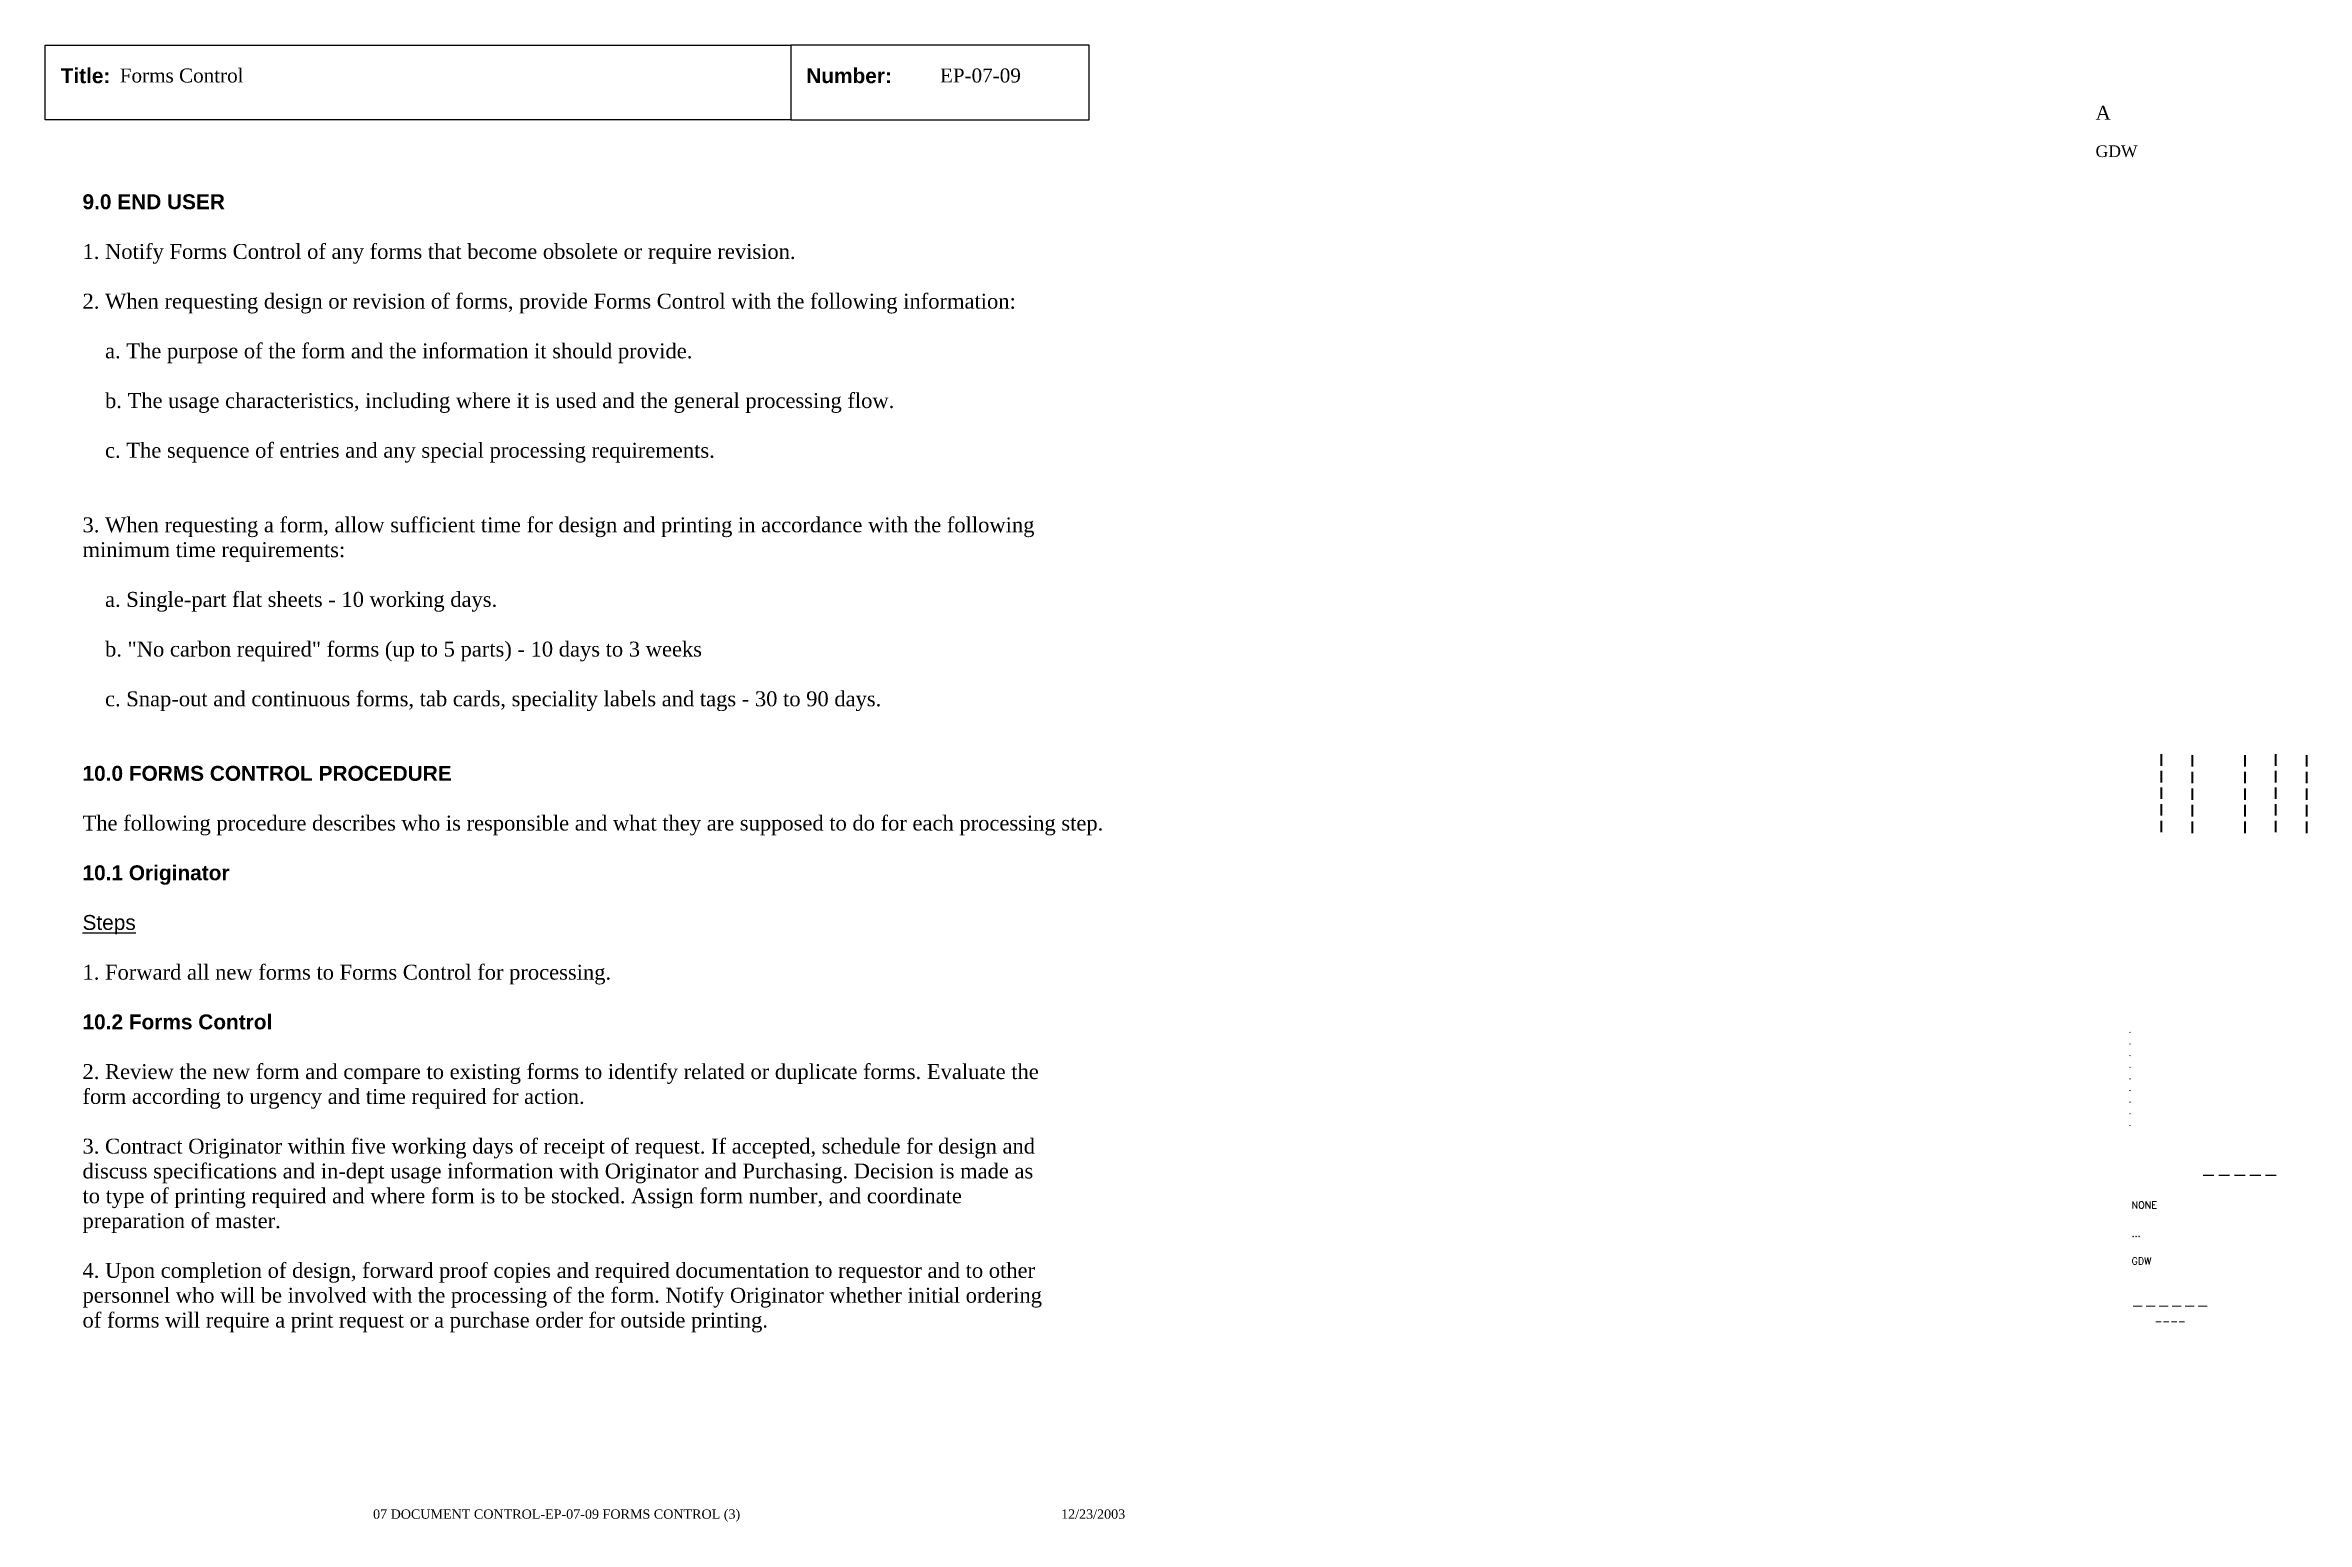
# Paper-space layout 'EP-07-09 Forms Control (3)' of a CAD drawing. Header units: inches. Extents: x 1 to 31.3, y 0.2 to 20.
import ezdxf
from ezdxf.enums import TextEntityAlignment as Align

# ---------------------------------------------------------------- set-up
doc = ezdxf.new("R2010")
doc.units = ezdxf.units.IN
doc.header["$MEASUREMENT"] = 0
doc.layers.add('TitleBlock_Attributes', color=40, linetype='Continuous', plot=False)
doc.layers.add('TitleBlock_Atts_Print', color=1, linetype='Continuous')
doc.styles.get("Standard").update_dxf_attribs({"font": 'simplex.shx'})
doc.styles.add('style1', font='TIMES.TTF')
doc.styles.add('styleAtt', font='TIMES.TTF')
doc.styles.add('TBBIGTEXT', font='complex.shx')

# ---------------------------------------------------------------- blocks, each defined once
blk = doc.blocks.new('Test1')
at = {"layer": 'TitleBlock_Attributes', "style": 'TBBIGTEXT', "width": 0.8}
for tag, p, height in [('SideLine1', (29.492, 9.408), 0.25), ('SideLine2', (29.906, 9.396), 0.25), ('SideLine3', (30.612, 9.396), 0.25), ('SideLine4', (31.026, 9.408), 0.25), ('SideLine5', (31.44, 9.396), 0.25), ('File-Layout', (28.803, 3.641), 0.125)]:
    blk.add_attdef(tag, p, '', height=height, rotation=90, dxfattribs=at)
at = {"layer": 'TitleBlock_Attributes'}
for tag, p, height in [('REV1', (28.947, 6.754), 0.0625), ('REV2', (28.947, 6.598), 0.0625), ('REV3', (28.947, 6.442), 0.0625), ('REV4', (28.947, 6.286), 0.0625), ('REV5', (28.947, 6.13), 0.0625), ('REV6', (28.947, 5.974), 0.0625), ('REV7', (28.947, 5.818), 0.0625), ('REV8', (28.947, 5.662), 0.0625), ('REV9', (28.947, 5.506), 0.0625), ('SCALE', (28.983, 4.394), 0.0938), ('INCHARGE', (28.983, 4.016), 0.0938), ('DRW', (28.983, 3.641), 0.0938)]:
    blk.add_attdef(tag, p, '', height=height, dxfattribs=at)
at = {"layer": 'TitleBlock_Attributes', "style": 'TBBIGTEXT'}
for tag, height, p in [('PROJNUM', 0.188, (30.434, 4.761)), ('DWG_NUM', 0.156, (31.168, 4.127)), ('CUSTOMER', 0.156, (29.501, 3.017)), ('LOCATION', 0.0938, (29.501, 2.835)), ('DESC_1', 0.188, (29.501, 2.412)), ('DESC_2', 0.188, (29.501, 2.1)), ('DESC_3', 0.188, (29.501, 1.787))]:
    blk.add_attdef(tag, text='', height=height, dxfattribs=at).set_placement(p, align=Align.CENTER)
at = {"layer": 'TitleBlock_Attributes'}
blk.add_attdef('DRW_DATE', text='', height=0.0938, dxfattribs=at).set_placement((31.149, 3.648), align=Align.CENTER)

psp = doc.layouts.new('EP-07-09 Forms Control (3)')

# ---------------------------------------------------------------- linework, layer by layer
for points in [[(1, 20), (11, 20), (11, 19), (1, 19)], [(11, 19), (15, 19), (15, 20), (11, 20)]]:
    psp.add_lwpolyline(points, close=True)

# ---------------------------------------------------------------- block references
ref = psp.add_blockref('Test1', (0, 0))
ref.add_attrib('CUSTOMER', '------', dxfattribs={"layer": 'TitleBlock_Attributes', "height": 0.1562, "style": 'TBBIGTEXT'}).set_placement((29.501, 3.017), align=Align.CENTER)
ref.add_attrib('LOCATION', '----', dxfattribs={"layer": 'TitleBlock_Attributes', "height": 0.0938, "style": 'TBBIGTEXT'}).set_placement((29.501, 2.835), align=Align.CENTER)
ref.add_attrib('DESC_1', 'Forms Control', (2, 19.5), dxfattribs={"layer": 'TitleBlock_Atts_Print', "height": 0.1875, "style": 'styleAtt'})
ref.add_attrib('DESC_2', 'EP-07-09', (13, 19.5), dxfattribs={"layer": 'TitleBlock_Atts_Print', "height": 0.1875, "style": 'styleAtt'})
ref.add_attrib('DESC_3', 'A', (28.5, 19), dxfattribs={"layer": 'TitleBlock_Attributes', "height": 0.188, "style": 'styleAtt'})
ref.add_attrib('PROJNUM', '-----', dxfattribs={"layer": 'TitleBlock_Attributes', "height": 0.1875, "style": 'TBBIGTEXT'}).set_placement((30.434, 4.761), align=Align.CENTER)
ref.add_attrib('DWG_NUM', 'GDW', (28.5, 18.5), dxfattribs={"layer": 'TitleBlock_Attributes', "height": 0.1562, "style": 'styleAtt'})
ref.add_attrib('DRW_DATE', '12/23/2003', dxfattribs={"layer": 'TitleBlock_Atts_Print', "height": 0.125, "style": 'styleAtt'}).set_placement((15.055, 0.232), align=Align.CENTER)
ref.add_attrib('DRW', 'GDW', (28.983, 3.641), dxfattribs={"layer": 'TitleBlock_Attributes', "height": 0.0938})
ref.add_attrib('INCHARGE', '...', (28.983, 4.016), dxfattribs={"layer": 'TitleBlock_Attributes', "height": 0.0938})
ref.add_attrib('SCALE', 'NONE', (28.983, 4.394), dxfattribs={"layer": 'TitleBlock_Attributes', "height": 0.0938})
ref.add_attrib('REV1', '.', (28.947, 6.754), dxfattribs={"layer": 'TitleBlock_Attributes', "height": 0.0625})
ref.add_attrib('REV2', '.', (28.947, 6.598), dxfattribs={"layer": 'TitleBlock_Attributes', "height": 0.0625})
ref.add_attrib('REV3', '.', (28.947, 6.442), dxfattribs={"layer": 'TitleBlock_Attributes', "height": 0.0625})
ref.add_attrib('REV4', '.', (28.947, 6.286), dxfattribs={"layer": 'TitleBlock_Attributes', "height": 0.0625})
ref.add_attrib('REV5', '.', (28.947, 6.13), dxfattribs={"layer": 'TitleBlock_Attributes', "height": 0.0625})
ref.add_attrib('REV6', '.', (28.947, 5.974), dxfattribs={"layer": 'TitleBlock_Attributes', "height": 0.0625})
ref.add_attrib('REV7', '.', (28.947, 5.818), dxfattribs={"layer": 'TitleBlock_Attributes', "height": 0.0625})
ref.add_attrib('REV8', '.', (28.947, 5.662), dxfattribs={"layer": 'TitleBlock_Attributes', "height": 0.0625})
ref.add_attrib('REV9', '.', (28.947, 5.506), dxfattribs={"layer": 'TitleBlock_Attributes', "height": 0.0625})
ref.add_attrib('SideLine1', '-----', (29.492, 9.408), dxfattribs={"layer": 'TitleBlock_Attributes', "height": 0.25, "rotation": 90, "style": 'TBBIGTEXT', "width": 0.8})
ref.add_attrib('SideLine2', '-----', (29.906, 9.396), dxfattribs={"layer": 'TitleBlock_Attributes', "height": 0.25, "rotation": 90, "style": 'TBBIGTEXT', "width": 0.8})
ref.add_attrib('SideLine3', '-----', (30.612, 9.396), dxfattribs={"layer": 'TitleBlock_Attributes', "height": 0.25, "rotation": 90, "style": 'TBBIGTEXT', "width": 0.8})
ref.add_attrib('SideLine4', '-----', (31.026, 9.408), dxfattribs={"layer": 'TitleBlock_Attributes', "height": 0.25, "rotation": 90, "style": 'TBBIGTEXT', "width": 0.8})
ref.add_attrib('SideLine5', '-----', (31.44, 9.396), dxfattribs={"layer": 'TitleBlock_Attributes', "height": 0.25, "rotation": 90, "style": 'TBBIGTEXT', "width": 0.8})
ref.add_attrib('File-Layout', '07 DOCUMENT CONTROL-EP-07-09 FORMS CONTROL (3)', dxfattribs={"layer": 'TitleBlock_Atts_Print', "height": 0.125, "style": 'styleAtt'}).set_placement((7.859, 0.232), align=Align.CENTER)

# ---------------------------------------------------------------- texts
at = {"color": 5, "char_height": 0.2, "width": 2, "attachment_point": 1, "line_spacing_factor": 1.5, "style": 'style1'}
for s, insert in [('{\\fArial|b1|i0|c0|p34;Title:}', (1.207, 19.691)), ('{\\fArial|b1|i0|c0|p34;Number:}', (11.207, 19.691))]:
    psp.add_mtext(s, dxfattribs=dict(at, insert=insert))
at = {"color": 5, "insert": (1.5, 18), "char_height": 0.2, "width": 13, "attachment_point": 1, "style": 'style1'}
psp.add_mtext('{\\fArial|b1|i0|c0|p34;9.0 END USER\\P\\P}1. Notify Forms Control of any forms that become obsolete or require revision.\\P\\P2. When requesting design or revision of forms, provide Forms Control with the following information:\\P\\P    a. The purpose of the form and the information it should provide.\\P\\P    b. The usage characteristics, including where it is used and the general processing flow.\\P\\P    c. The sequence of entries and any special processing requirements.\\P\\P\\P3. When requesting a form, allow sufficient time for design and printing in accordance with the following minimum time requirements:\\P\\P    a. Single-part flat sheets - 10 working days.\\P\\P    b. "No carbon required" forms (up to 5 parts) - 10 days to 3 weeks\\P\\P    c. Snap-out and continuous forms, tab cards, speciality labels and tags - 30 to 90 days.\\P\\P\\P{\\fArial|b1|i0|c0|p34;10.0 FORMS CONTROL PROCEDURE\\P\\P}The following procedure describes who is responsible and what they are supposed to do for each processing step.\\P\\P{\\fArial|b1|i0|c0|p34;10.1 Originator\\P\\P\\fArial|b0|i0|c0|p34;\\LSteps\\P\\P}1. Forward all new forms to Forms Control for processing.\\P\\P{\\fArial|b1|i0|c0|p34;10.2 Forms Control\\P\\P}2. Review the new form and compare to existing forms to identify related or duplicate forms. Evaluate the form according to urgency and time required for action.\\P\\P3. Contract Originator within five working days of receipt of request. If accepted, schedule for design and discuss specifications and in-dept usage information with Originator and Purchasing. Decision is made as to type of printing required and where form is to be stocked. Assign form number, and coordinate preparation of master.\\P\\P4. Upon completion of design, forward proof copies and required documentation to requestor and to other personnel who will be involved with the processing of the form. Notify Originator whether initial ordering of forms will require a print request or a purchase order for outside printing.', dxfattribs=at)

doc.saveas('drawing.dxf')
